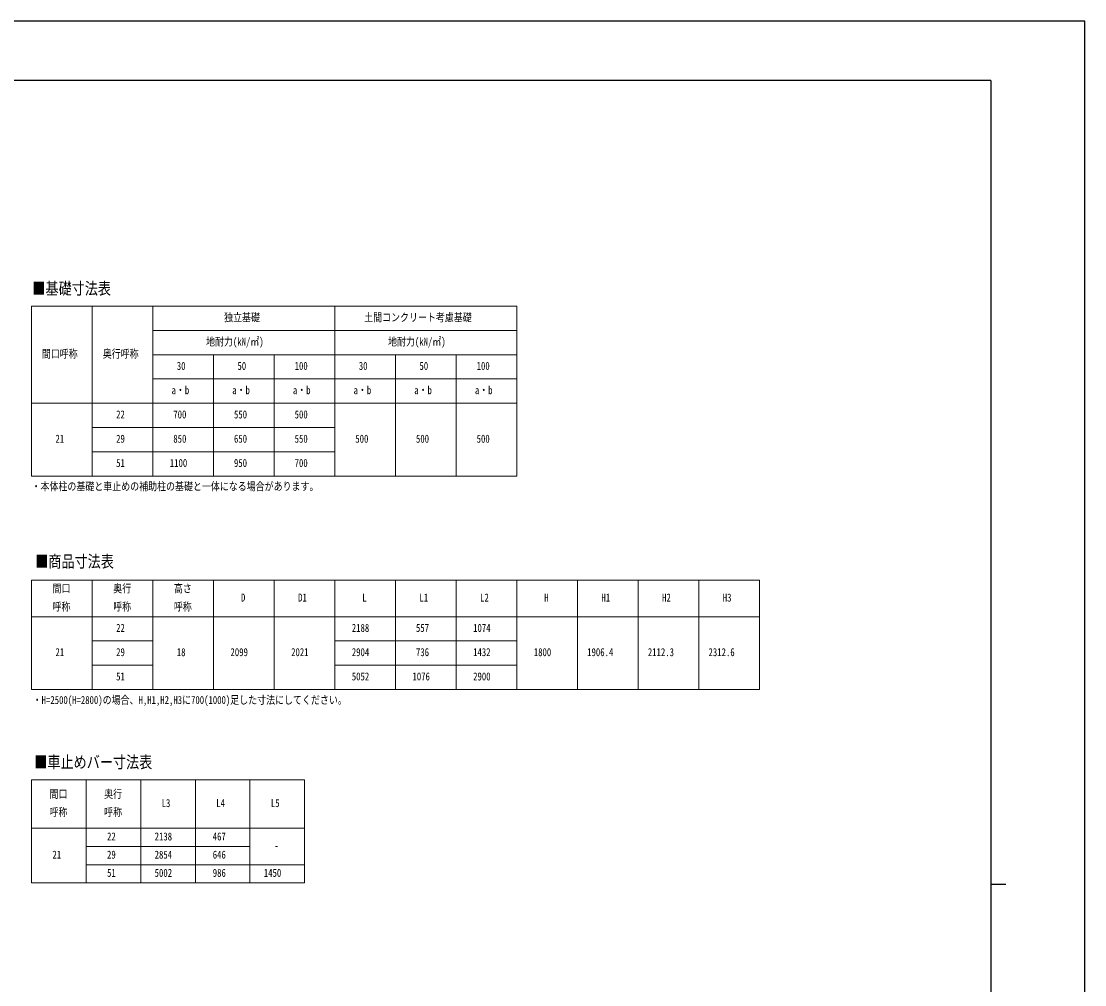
# Model space of a CAD drawing. Units: millimetres, scale not verified. Extents: x -10512 to 10512, y -7425 to 7425.
# Drawn here: x 1747 to 10512, y -517 to 7425 of the extents above; entities that cross this region are included whole.
import ezdxf
from ezdxf.enums import TextEntityAlignment as Align

# ---------------------------------------------------------------- set-up
doc = ezdxf.new("R2010")
doc.units = ezdxf.units.MM
doc.header["$LTSCALE"] = 30
doc.layers.add('0-1_TABLE1', color=7, linetype='Continuous', lineweight=18)
doc.layers.add('0-2_USER1', color=3, linetype='Continuous')
doc.layers.add('0-7_YKK_ZWAK', color=7, linetype='Continuous')
doc.styles.add('ＭＳ ゴシック', font='')
doc.styles.get('ＭＳ ゴシック').set_extended_font_data('MS Gothic')

msp = doc.modelspace()

# ---------------------------------------------------------------- linework, layer by layer
at = {"layer": '0-1_TABLE1'}
for p, q in [((1832.18, 5076.29), (5832.18, 5076.29)), ((1832.18, 5076.29), (1832.18, 3676.29)), ((2332.18, 5076.29), (2332.18, 3676.29)), ((2832.18, 5076.29), (2832.18, 3676.29)), ((4332.18, 5076.29), (4332.18, 3676.29)), ((2832.18, 4876.29), (5832.18, 4876.29)), ((2832.18, 4676.29), (5832.18, 4676.29)), ((3332.18, 4676.29), (3332.18, 3676.29)), ((3832.18, 4676.29), (3832.18, 3676.29)), ((4832.18, 4676.29), (4832.18, 3676.29)), ((5332.18, 4676.29), (5332.18, 3676.29)), ((2832.18, 4476.29), (5832.18, 4476.29)), ((1832.18, 4276.29), (5832.18, 4276.29)), ((2332.18, 4076.29), (4332.18, 4076.29)), ((2332.18, 3876.29), (4332.18, 3876.29)), ((1832.18, 2816.87), (7832.18, 2816.87)), ((1832.18, 2816.87), (1832.18, 1916.87)), ((2332.18, 2816.87), (2332.18, 1916.87)), ((2832.18, 2816.87), (2832.18, 1916.87)), ((3332.18, 2816.87), (3332.18, 1916.87)), ((3832.18, 2816.87), (3832.18, 1916.87)), ((4332.18, 2816.87), (4332.18, 1916.87)), ((4832.18, 2816.87), (4832.18, 1916.87)), ((5332.18, 2816.87), (5332.18, 1916.87)), ((5832.18, 2816.87), (5832.18, 1916.87)), ((6332.18, 2816.87), (6332.18, 1916.87)), ((6832.18, 2816.87), (6832.18, 1916.87)), ((7332.18, 2816.87), (7332.18, 1916.87)), ((7832.18, 2816.87), (7832.18, 1916.87)), ((1832.18, 2516.87), (7832.18, 2516.87)), ((2332.18, 2316.87), (2832.18, 2316.87)), ((4332.18, 2316.87), (5832.18, 2316.87)), ((2332.18, 2116.87), (2832.18, 2116.87)), ((4332.18, 2116.87), (5832.18, 2116.87)), ((1832.18, 1172.79), (4082.18, 1172.79)), ((1832.18, 1172.79), (1832.18, 322.79)), ((2282.18, 1172.79), (2282.18, 322.79)), ((2732.18, 1172.79), (2732.18, 322.79)), ((3182.18, 1172.79), (3182.18, 322.79)), ((3632.18, 1172.79), (3632.18, 322.79)), ((4082.18, 1172.79), (4082.18, 322.79)), ((1832.18, 772.79), (4082.18, 772.79)), ((2282.18, 622.79), (3632.18, 622.79)), ((2282.18, 472.79), (4082.18, 472.79)), ((1832.18, 322.79), (4082.18, 322.79))]:
    msp.add_line(p, q, dxfattribs=at)
for points in [[(5832.18, 5076.29), (5832.18, 4676.29), (5832.18, 3676.29)], [(1832.18, 3676.29), (2332.18, 3676.29), (4832.18, 3676.29), (5832.18, 3676.29)], [(1832.18, 1916.87), (2332.18, 1916.87), (2832.18, 1916.87), (4332.18, 1916.87), (5832.18, 1916.87), (7832.18, 1916.87)]]:
    msp.add_lwpolyline(points, dxfattribs=at)
at = {"layer": '0-7_YKK_ZWAK'}
for p, q in [((9737.55, 6937.5), (-9762.45, 6937.5)), ((9737.55, 6937.5), (9737.55, -6312.5)), ((9737.55, 312.5), (9862.55, 312.5))]:
    msp.add_line(p, q, dxfattribs=at)
msp.add_lwpolyline([(-10512.5, -7425), (10512.5, -7425), (10512.5, 7425), (-10512.5, 7425)], close=True, dxfattribs=at)

# ---------------------------------------------------------------- texts
at = {"layer": '0-1_TABLE1', "style": 'ＭＳ ゴシック', "width": 0.8}
for s, p in [('独立基礎', (3418.98, 4931.29)), ('土間コンクリート考慮基礎', (4573.38, 4931.29)), ('地耐力(kN/㎡)', (3270.18, 4731.29)), ('地耐力(kN/㎡)', (4770.18, 4731.29)), ('間口呼称', (1916.58, 4631.29)), ('奥行呼称', (2418.98, 4631.29)), ('30', (3029.38, 4531.29)), ('50', (3529.38, 4531.29)), ('100', (4000.58, 4531.29)), ('30', (4529.38, 4531.29)), ('50', (5029.38, 4531.29)), ('100', (5500.58, 4531.29)), ('a・b', (2986.18, 4331.29)), ('a・b', (3486.18, 4331.29)), ('a・b', (3986.18, 4331.29)), ('a・b', (4486.18, 4331.29)), ('a・b', (4986.18, 4331.29)), ('a・b', (5486.18, 4331.29)), ('22', (2529.38, 4131.29)), ('700', (3000.58, 4131.29)), ('550', (3500.58, 4131.29)), ('500', (4000.58, 4131.29)), ('21', (2029.38, 3931.29)), ('29', (2529.38, 3931.29)), ('850', (3000.58, 3931.29)), ('650', (3500.58, 3931.29)), ('550', (4000.58, 3931.29)), ('500', (4500.58, 3931.29)), ('500', (5000.58, 3931.29)), ('500', (5500.58, 3931.29)), ('51', (2529.38, 3731.29)), ('1100', (2971.78, 3731.29)), ('950', (3500.58, 3731.29)), ('700', (4000.58, 3731.29)), ('間口', (2005.38, 2696.87)), ('奥行', (2505.38, 2696.87)), ('高さ', (3005.38, 2696.87)), ('呼称', (2005.38, 2546.87)), ('呼称', (2505.38, 2546.87)), ('呼称', (3005.38, 2546.87)), ('D', (3558.18, 2621.87)), ('D1', (4029.38, 2621.87)), ('L', (4558.18, 2621.87)), ('L1', (5029.38, 2621.87)), ('L2', (5529.38, 2621.87)), ('H', (6058.18, 2621.87)), ('H1', (6529.38, 2621.87)), ('H2', (7029.38, 2621.87)), ('H3', (7529.38, 2621.87)), ('22', (2529.38, 2371.87)), ('2188', (4471.78, 2371.87)), ('557', (5000.58, 2371.87)), ('1074', (5471.78, 2371.87)), ('21', (2029.38, 2171.87)), ('29', (2529.38, 2171.87)), ('18', (3029.38, 2171.87)), ('2099', (3471.78, 2171.87)), ('2021', (3971.78, 2171.87)), ('2904', (4471.78, 2171.87)), ('736', (5000.58, 2171.87)), ('1432', (5471.78, 2171.87)), ('1800', (5971.78, 2171.87)), ('1906.4', (6411.78, 2171.87)), ('2112.3', (6911.78, 2171.87)), ('2312.6', (7411.78, 2171.87)), ('51', (2529.38, 1971.87)), ('5052', (4471.78, 1971.87)), ('1076', (4971.78, 1971.87)), ('2900', (5471.78, 1971.87)), ('間口', (1980.38, 1002.79)), ('奥行', (2430.38, 1002.79)), ('L3', (2904.38, 927.79)), ('L4', (3354.38, 927.79)), ('L5', (3804.38, 927.79)), ('呼称', (1980.38, 852.79)), ('呼称', (2430.38, 852.79)), ('22', (2454.38, 652.79)), ('2138', (2846.78, 652.79)), ('467', (3325.58, 652.79)), ('-', (3833.18, 577.79)), ('21', (2004.38, 502.79)), ('29', (2454.38, 502.79)), ('2854', (2846.78, 502.79)), ('646', (3325.58, 502.79)), ('51', (2454.38, 352.79)), ('5002', (2846.78, 352.79)), ('986', (3325.58, 352.79)), ('1450', (3746.78, 352.79))]:
    msp.add_text(s, height=65.98, dxfattribs=at).set_placement(p, align=Align.BOTTOM_LEFT)
at = {"layer": '0-2_USER1', "style": 'ＭＳ ゴシック', "width": 0.8}
for s, height, p in [('■基礎寸法表', 98.97, (1838.86, 5143.37)), ('・本体柱の基礎と車止めの補助柱の基礎と一体になる場合があります。', 65.98, (1832.18, 3538.54)), ('■商品寸法表', 98.97, (1862.55, 2893.47)), ('・H=2500(H=2800)の場合、H,H1,H2,H3に700(1000)足した寸法にしてください。', 65.98, (1841.55, 1777.61)), ('■車止めバー寸法表', 98.97, (1855.02, 1239.39))]:
    msp.add_text(s, height=height, dxfattribs=at).set_placement(p, align=Align.BOTTOM_LEFT)

doc.saveas('drawing.dxf')
